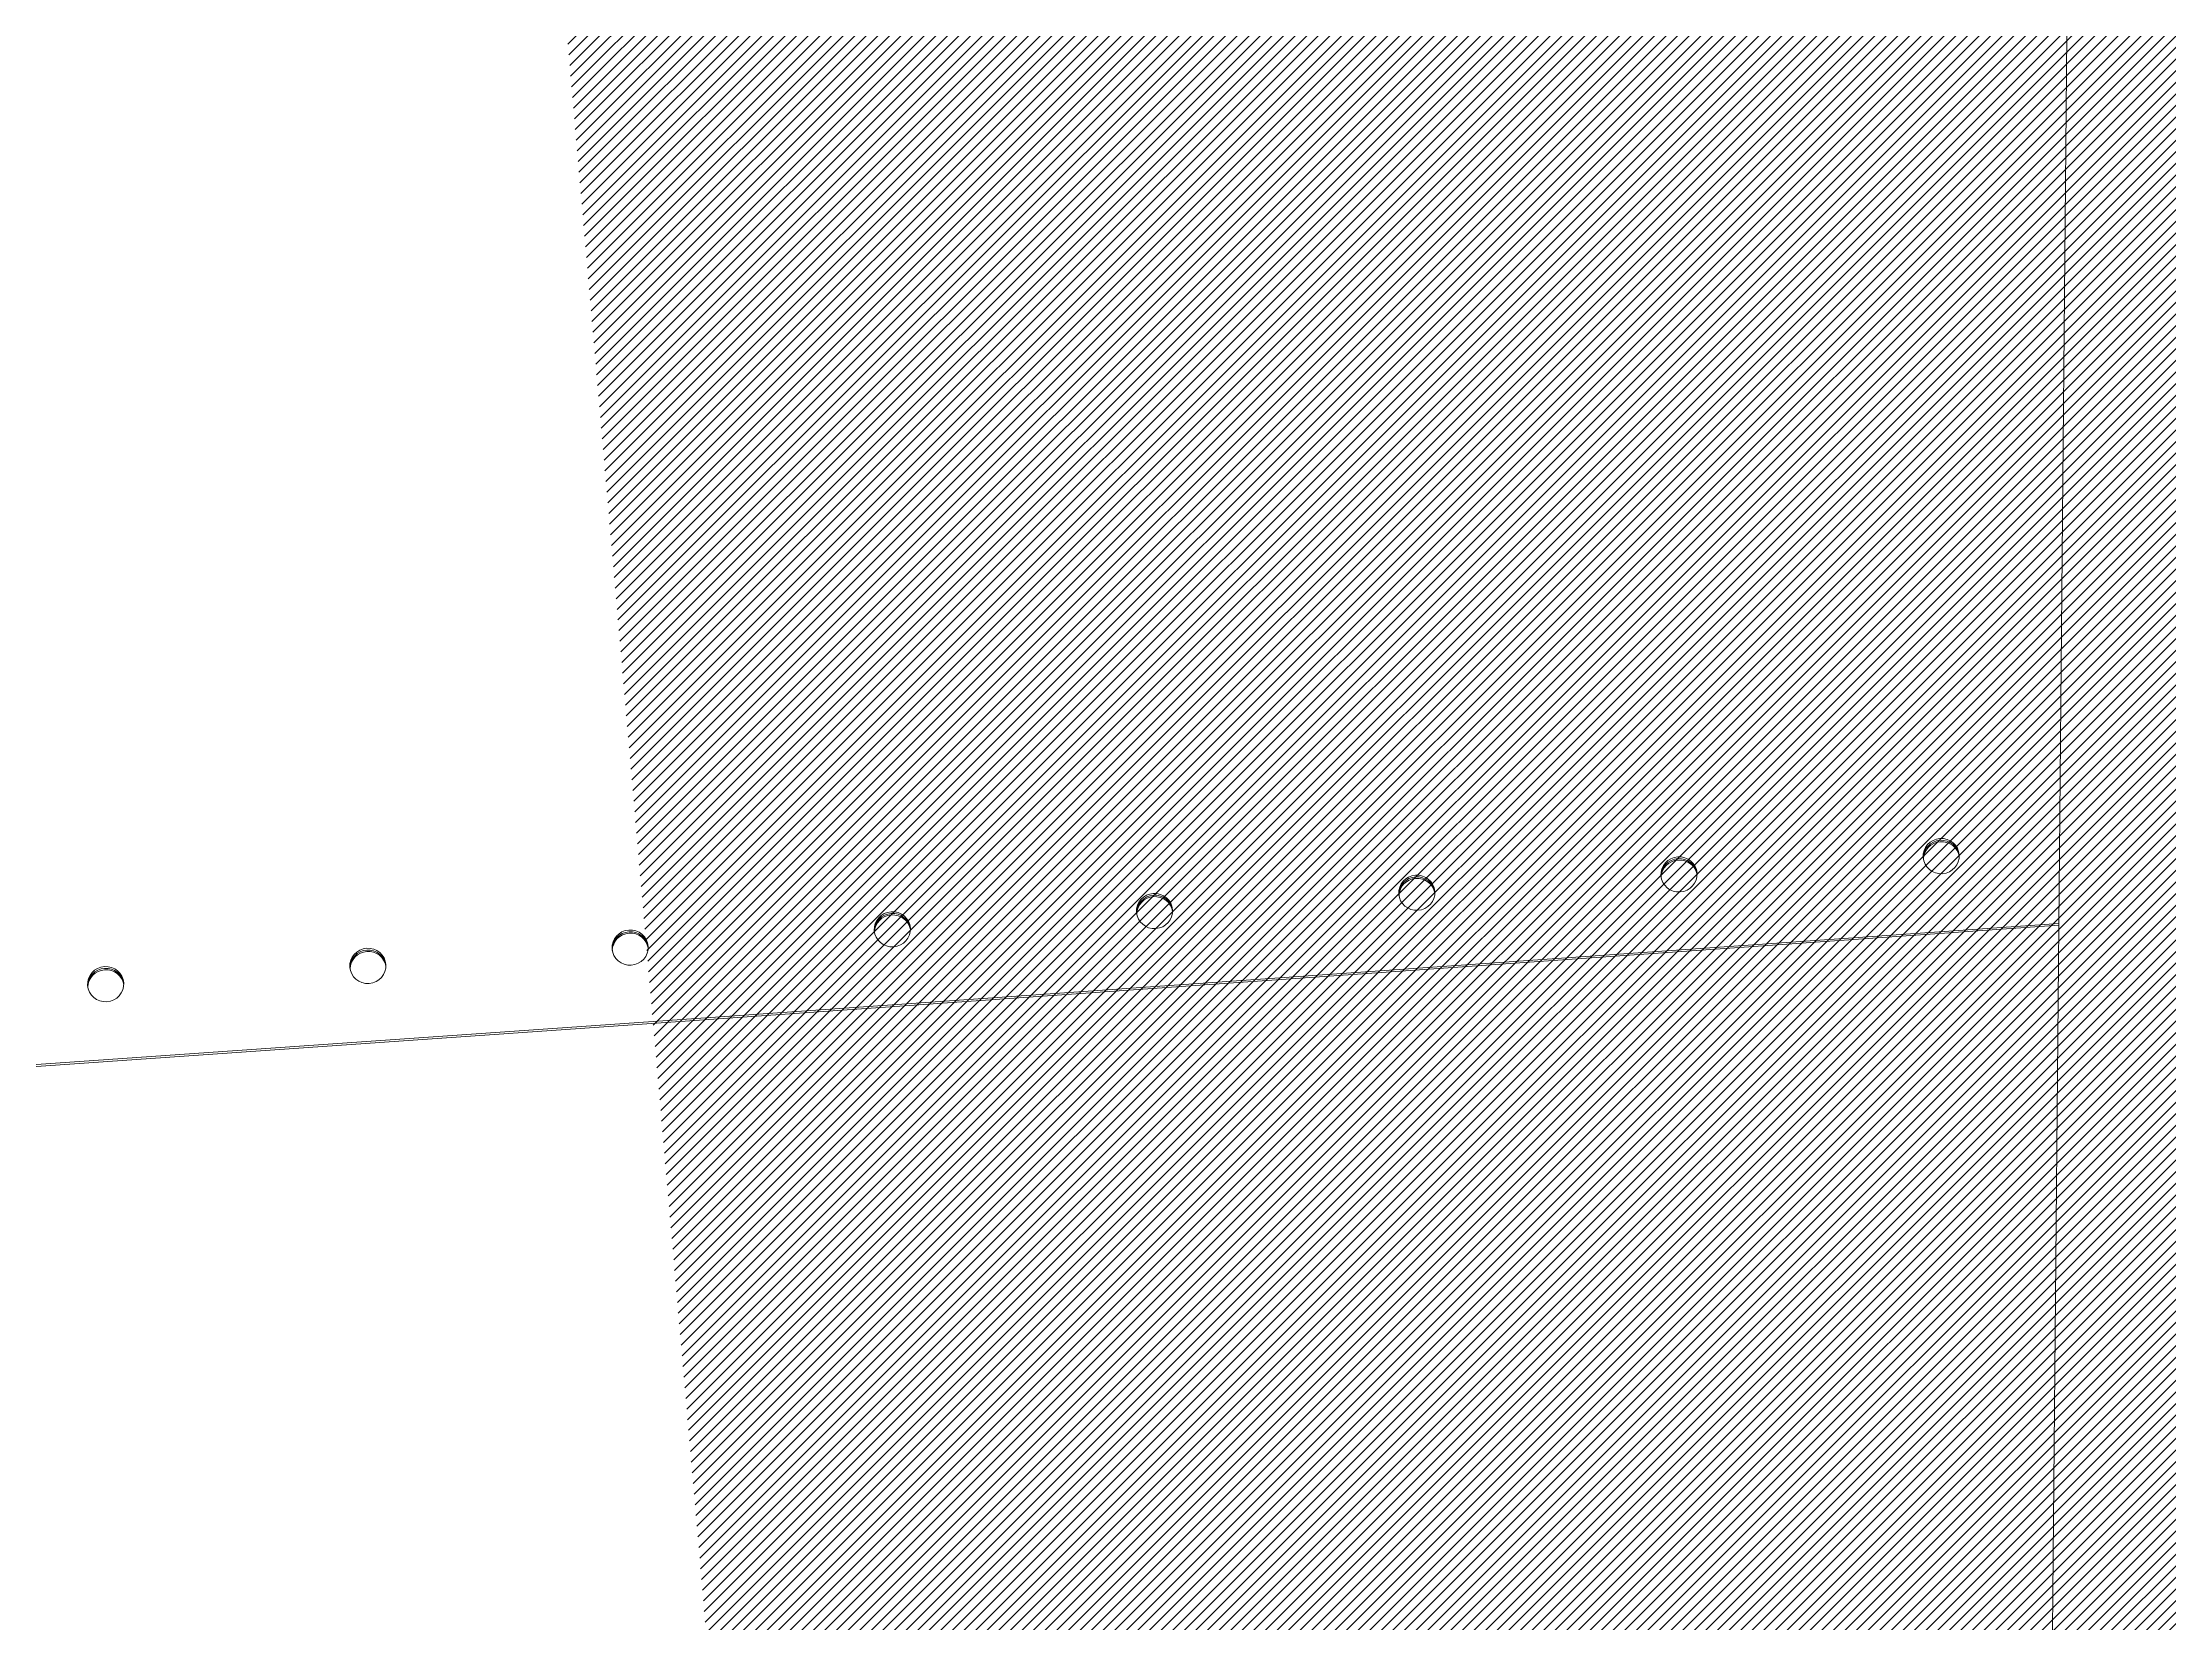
# Model space of a CAD drawing. Header units: millimetres. Extents: x -272986 to 200319, y -34579 to 49604.
# Drawn here: x 6973 to 7797, y 44939 to 45551 of the extents above; entities that cross this region are included whole.
import ezdxf

# ---------------------------------------------------------------- set-up
doc = ezdxf.new("R2010")
doc.units = ezdxf.units.MM
doc.linetypes.add('HIDDEN2', pattern=[4.762499999999999, 3.175, -1.5875])
doc.layers.get('Defpoints').update_dxf_attribs({"color": 9})
for name, color, linetype in [('X 0001 M', 7, 'Continuous'), ('X 1001 M', 8, 'HIDDEN2'), ('X 3001 D', 5, 'Continuous')]:
    doc.layers.add(name, color=color, linetype=linetype)
doc.layers.add('X 5999 H', color=7, linetype='Continuous', true_color=0xffffff)
doc.styles.add('BIT STD. 2.5', font='isocpeur.ttf', dxfattribs={"height": 2.5})
doc.dimstyles.new('BIT STD. 2.5', dxfattribs={"dimtxt": 2.5, "dimasz": 2.5, "dimexe": 1, "dimexo": 0.75, "dimgap": 1, "dimtad": 1, "dimdec": 0, "dimdsep": 46, "dimtxsty": 'BIT STD. 2.5', "dimcen": 0, "dimadec": 0, "dimazin": 0, "dimtfac": 1, "dimtdec": 0, "dimtmove": 0, "dimatfit": 3, "dimfxl": 1, "dimtfill": 1, "dimlwd": -1, "dimlwe": -1, "dimarcsym": 0})

# ---------------------------------------------------------------- blocks, each defined once
blk = doc.blocks.new('*D16')
at = {"layer": 'Defpoints', "color": 0, "transparency": 16777216}
for p in [(15597.00000000011, 48479.14825256646), (7.275957614183426e-12, 38448.14533683307), (15597.00000000011, 38448.14533683307)]:
    blk.add_point(p, dxfattribs=at)
at = {"layer": 'X 3001 D', "color": 0, "transparency": 16777216}
for p, q in [((7.278713069481507e-12, 38493.14533683307), (7.8938533352304e-12, 48539.14825256646)), ((15597.00000000011, 38493.14533683307), (15597.00000000011, 48539.14825256646)), ((150.0000000000079, 48479.14825256646), (15447.00000000011, 48479.14825256646))]:
    blk.add_line(p, q, dxfattribs=at)
for points in [[(150.0000000000079, 48504.14825256646), (150.0000000000079, 48454.14825256646), (7.89017939483296e-12, 48479.14825256646)], [(15447.00000000011, 48504.14825256646), (15447.00000000011, 48454.14825256646), (15597.00000000011, 48479.14825256646)]]:
    blk.add_solid(points, dxfattribs=at)
at = {"layer": 'X 3001 D', "color": 0, "transparency": 16777216, "insert": (7798.500000000058, 48629.14825256646), "char_height": 150, "attachment_point": 5, "style": 'BIT STD. 2.5', "bg_fill": 3, "box_fill_scale": 1.1, "bg_fill_color": 256, "bg_fill_true_color": 13158600, "bg_fill_transparency": 0}
blk.add_mtext('INTERNAL TANK DIAMETER - %%C15597mm (20 PLATES ROUND)', dxfattribs=at)
blk = doc.blocks.new('A$C89218876')
at = {"layer": 'X 1001 M', "linetype": 'Continuous', "lineweight": 0}
for p, q in [((-5896.6249921411, 359.6023988134025), (-7767.041003767859, 506.8073314005637)), ((-6748.377674523294, -475.9003241666815), (-6748.377674523294, 426.6367887093634)), ((-6747.702821360264, 426.5836766135767), (-6747.702821360264, -491.004033960337))]:
    blk.add_line(p, q, dxfattribs=at)
at = {"layer": 'X 1001 M', "linetype": 'Continuous', "lineweight": 0, "extrusion": (0, 0, -1)}
for centre, major_axis, ratio, start_param, end_param in [((-6777.608776466855, 382.9813575171352), (-1.010302952408892e-14, 7), 0.9743700647852351, -3.141592653589799, 3.141592653589787), ((-6777.608776466855, 281.1588052275979), (-1.010302952408892e-14, 7), 0.9743700647852351, -3.141592653589799, 3.141592653589787), ((-6777.608776466855, 179.3362529380606), (-1.010302952408892e-14, 7), 0.9743700647852351, -3.141592653589799, 3.141592653589787), ((-6776.933923315853, 179.3362529219271), (-1.498801083243961e-15, -7.000000000000012), 0.9743700647852342, 0.04949197988871526, 3.092100720289129), ((-6777.608776466855, 77.51370064852335), (-1.010302952408892e-14, 7), 0.9743700647852351, -3.141592653589799, 3.141592653589787), ((-6776.933923315853, 77.51370063238983), (-1.387778780781445e-15, -7.000000000000012), 0.9743700647852342, 0.04949197988871527, 3.092100720288996), ((-6777.608776466855, -24.30885164101392), (-1.010302952408892e-14, 7), 0.9743700647852351, -3.141592653589799, 3.141592653589787), ((-6776.933923315857, -24.3088516571479), (-9.992007221626409e-16, -6.99999999999994), 0.9743700647852341, 0.04949197988884934, 3.092100720289015), ((-6777.608776466855, -126.1314039305516), (-1.010302952408892e-14, 7), 0.9743700647852351, -3.141592653589799, 3.141592653589787), ((-6776.933923315857, -126.1314039466852), (-9.992007221626409e-16, -6.99999999999994), 0.9743700647852341, 0.04949197988884934, 3.092100720289015), ((-6777.608776466855, -227.9539562200889), (-1.010302952408892e-14, 7), 0.9743700647852351, -3.141592653589799, 3.141592653589787), ((-6776.933923315857, -227.9539562362224), (-9.992007221626409e-16, -6.99999999999994), 0.9743700647852341, 0.04949197988884934, 3.092100720289015), ((-6777.608776466855, -329.7765085096262), (-1.010302952408892e-14, 7), 0.9743700647852351, -3.141592653589799, 3.141592653589787), ((-6776.933923315857, -329.7765085257593), (-1.887379141862766e-15, -7.000000000000012), 0.9743700647852342, 0.0494919798887152, 3.092100720289129)]:
    blk.add_ellipse(centre, major_axis=major_axis, ratio=ratio, start_param=start_param, end_param=end_param, dxfattribs=at)
at = {"layer": 'X 1001 M', "linetype": 'Continuous', "lineweight": 0, "extrusion": (0, 0, -0.9999999999999999)}
for centre in [(-6776.933923315853, 382.9813575010016), (-6776.933923315853, 281.1588052114644)]:
    blk.add_ellipse(centre, major_axis=(-2.275957200481571e-15, -6.999999999999983), ratio=0.9743700647852344, start_param=0.04949197988871513, end_param=3.092100720289131, dxfattribs=at)
at = {"layer": 'X 1001 M', "linetype": 'Continuous', "lineweight": 0}
for centre, major_axis, ratio, start_param, end_param in [((-6776.933923303823, 382.9813575171352), (-2.156053113822054e-13, 7.000000000000145), 0.9743700647852346, 0.04949195747760732, 3.092100696111989), ((-6776.371545679995, 382.9813575010016), (-1.110223024625157e-15, 7.000000000000007), 0.9743700647852345, 0.09082301670951283, 3.050769611468635), ((-6776.933923303823, 281.1588052275979), (-1.447730824111204e-13, 7.000000000000135), 0.9743700647852339, 0.04949195747775133, 3.092100696111865), ((-6776.371545679995, 281.1588052114644), (-1.110223024625157e-15, 7.000000000000007), 0.9743700647852345, 0.09082301670951283, 3.050769611468635), ((-6776.933923303823, 179.3362529380602), (-1.878497357665766e-13, 7.000000000000123), 0.9743700647852346, 0.04949195747787857, 3.092100696111993), ((-6776.371545679995, 179.3362529219271), (2.109423746787797e-15, 7.000000000000007), 0.9743700647852344, 0.09082301670951327, 3.05076961146864), ((-6776.933923303823, 77.5137006485229), (-2.650102359780249e-13, 7.00000000000012), 0.9743700647852341, 0.0494919574777338, 3.092100696111983), ((-6776.371545679995, 77.51370063238983), (2.109423746787797e-15, 7.000000000000007), 0.9743700647852344, 0.09082301670951327, 3.05076961146864), ((-6776.933923303823, -24.30885164101437), (-2.670086374223501e-13, 7.000000000000109), 0.9743700647852341, 0.04949195747773358, 3.092100696111982), ((-6776.371545679995, -24.30885165714744), (-6.661338147750938e-16, 7.00000000000001), 0.9743700647852344, 0.0908230167095129, 3.050769611468627), ((-6776.933923303823, -126.1314039305516), (-2.193800696659309e-13, 7.000000000000115), 0.9743700647852344, 0.04949195747760699, 3.092100696111989), ((-6776.371545679995, -126.1314039466847), (-6.661338147750938e-16, 7.00000000000001), 0.9743700647852344, 0.0908230167095129, 3.050769611468627), ((-6776.933923303823, -227.9539562200889), (-2.193800696659309e-13, 7.000000000000115), 0.9743700647852344, 0.04949195747760699, 3.092100696111989), ((-6776.371545679995, -227.953956236222), (-6.661338147750938e-16, 7.00000000000001), 0.9743700647852344, 0.0908230167095129, 3.050769611468627), ((-6776.933923303823, -329.7765085096262), (-1.155187057122475e-13, 7.000000000000115), 0.974370064785234, 0.04949195747802279, 3.092100696111869), ((-6776.371545679995, -329.7765085257593), (-6.661338147750938e-16, 7.00000000000001), 0.9743700647852344, 0.0908230167095129, 3.050769611468627)]:
    blk.add_ellipse(centre, major_axis=major_axis, ratio=ratio, start_param=start_param, end_param=end_param, dxfattribs=at)
blk = doc.blocks.new('*D205')
at = {"layer": 'Defpoints', "color": 0, "transparency": 16777216}
for p in [(7798.499999999998, 48049.62661341931), (8611.574651527451, 30712.25677371097), (8631.539588011578, 30522.30309169563), (8100.295776282734, 29805.84504748697), (7798.500000000001, 29039.70000823382)]:
    blk.add_point(p, dxfattribs=at)
at = {"layer": 'X 3001 D', "color": 0, "transparency": 16777216}
blk.add_line((8636.243368858626, 30477.54960640406), (8708.688717958614, 29788.2781520536), dxfattribs=at)
for start, end in [(276.9938602994936, 277.9877205989854), (270, 276.0000000000017), (268.0122794010163, 269.0061397005082)]:
    blk.add_arc((7798.499999999999, 38448.14533683098), 8647.56815421409, start, end, dxfattribs=at)
for points in [[(8854.282447572888, 29840.08251464025), (8848.624948621666, 29889.76141061849), (8702.417010162553, 29847.94946577569)], [(7648.722465585106, 29826.87718612632), (7648.288817658527, 29776.87906666693), (7798.499999999997, 29800.57718261689)]]:
    blk.add_solid(points, dxfattribs=at)
at = {"layer": 'X 3001 D', "color": 0, "transparency": 16777216, "insert": (8244.013394434154, 29947.24336142157), "char_height": 150, "attachment_point": 5, "rotation": 3.000000000000984, "style": 'BIT STD. 2.5', "bg_fill": 3, "box_fill_scale": 1.1, "bg_fill_color": 256, "bg_fill_true_color": 13158600, "bg_fill_transparency": 0}
blk.add_mtext('6° {\\C7;M02}', dxfattribs=at)
blk = doc.blocks.new('*D206')
at = {"layer": 'Defpoints', "color": 0, "transparency": 16777216}
for p in [(7798.500000000001, 48049.62661341931), (5189.741356783452, 31280.63987178857), (5072.770467766082, 30959.26499547979), (6721.994340848396, 29238.05080994163), (7798.500000000001, 29039.70000823382)]:
    blk.add_point(p, dxfattribs=at)
at = {"layer": 'X 3001 D', "color": 0, "transparency": 16777216}
blk.add_line((5057.379561316429, 30916.97882754442), (4606.496512673599, 29678.18783258325), dxfattribs=at)
blk.add_arc((7798.500000000001, 38448.14533683383), 9272.79384158168, 250.9268469440629, 269.0731530559389, dxfattribs=at)
for points in [[(4760.021737855861, 29660.84740143575), (4776.742165628036, 29707.96881159202), (4627.017721273137, 29734.56938983041)], [(7648.707110906789, 29201.56390409051), (7648.302702045332, 29151.56553958253), (7798.499999999998, 29175.35149525215)]]:
    blk.add_solid(points, dxfattribs=at)
at = {"layer": 'X 3001 D', "color": 0, "transparency": 16777216, "insert": (5284.724489801182, 29662.97768942168), "char_height": 150, "attachment_point": 5, "rotation": 344.03213039432933, "style": 'BIT STD. 2.5', "bg_fill": 3, "box_fill_scale": 1.1, "bg_fill_color": 256, "bg_fill_true_color": 13158600, "bg_fill_transparency": 0}
blk.add_mtext('20° - {\\C7;N05}', dxfattribs=at)
blk = doc.blocks.new('*D209')
at = {"layer": 'Defpoints', "color": 0, "transparency": 16777216}
for p in [(2783.545584809905, 44641.09828430423), (2998.773158548947, 44375.31436548595), (-1159.790471025197, 41186.96958724423), (-1697.652812223374, 38448.14533683308), (18712.73677971439, 38448.14533683306)]:
    blk.add_point(p, dxfattribs=at)
at = {"layer": 'X 3001 D', "color": 0, "transparency": 16777216}
blk.add_line((2755.226167212659, 44676.0698525698), (1865.51247487878, 45774.77476136317), dxfattribs=at)
blk.add_arc((7798.50000000016, 38448.14533683307), 9367.610497768575, 129.917465425105, 179.0825345748958, dxfattribs=at)
for points in [[(1771.571263239102, 45652.11972273444), (1803.347377874265, 45613.51559680607), (1903.271698341772, 45728.14600367576)], [(-1542.910352441482, 38597.94037141315), (-1592.908749890528, 38598.34068694729), (-1569.110497768414, 38448.14533683308)]]:
    blk.add_solid(points, dxfattribs=at)
at = {"layer": 'X 3001 D', "color": 0, "transparency": 16777216, "insert": (1329.892812668753, 45409.30954791416), "char_height": 150, "attachment_point": 5, "rotation": 42.89953277488738, "style": 'BIT STD. 2.5', "bg_fill": 3, "box_fill_scale": 1.1, "bg_fill_color": 256, "bg_fill_true_color": 13158600, "bg_fill_transparency": 0}
blk.add_mtext('51° - {\\C7;N02}', dxfattribs=at)
blk = doc.blocks.new('*D210')
at = {"layer": 'Defpoints', "color": 0, "transparency": 16777216}
for p in [(7798.50000000002, 48049.62661341928), (6198.722932872364, 47520.93193302717), (3813.749999979098, 45349.93479228107), (3909.249999979098, 45184.52394015824), (7798.500000000022, 29039.7000082338)]:
    blk.add_point(p, dxfattribs=at)
at = {"layer": 'X 3001 D', "color": 0, "transparency": 16777216}
blk.add_line((3791.249999979098, 45388.90593545137), (3162.125523107601, 46478.581493678), dxfattribs=at)
blk.add_arc((7798.50000000002, 38448.14533678472), 9212.74895378487, 90.9328878821739, 119.067112117826, dxfattribs=at)
for points in [[(7648.301448326745, 47684.67232823568), (7648.70849295792, 47634.67398511645), (7798.500000000022, 47660.89429056959)], [(3334.958926203788, 46478.80827235458), (3310.312265635246, 46522.31162995855), (3192.125523107603, 46426.61996945093)]]:
    blk.add_solid(points, dxfattribs=at)
at = {"layer": 'X 3001 D', "color": 0, "transparency": 16777216, "insert": (3709.259707258592, 46854.07101922051), "char_height": 150, "attachment_point": 5, "rotation": 25.941584710083006, "style": 'BIT STD. 2.5', "bg_fill": 3, "box_fill_scale": 1.1, "bg_fill_color": 256, "bg_fill_true_color": 13158600, "bg_fill_transparency": 0}
blk.add_mtext('{\\C7;N06} - 30°', dxfattribs=at)
blk = doc.blocks.new('*D469')
at = {"layer": 'Defpoints', "color": 0, "transparency": 16777216}
for p in [(7798.500000000008, 48049.62661341931), (7598.524944434046, 47039.88908940976), (7237.065021070416, 46477.03959534923), (7271.943257942479, 45978.25757021931), (7798.500000000007, 29039.70000823381)]:
    blk.add_point(p, dxfattribs=at)
at = {"layer": 'X 3001 D', "color": 0, "transparency": 16777216}
blk.add_line((7233.925979751931, 46521.92997761092), (7194.822546317979, 47081.13512864141), dxfattribs=at)
for start, end in [(90, 93.9999999999999), (87.99990566791928, 88.99995283395965), (95.00004716604028, 96.00009433208064)]:
    blk.add_arc((7798.500000000008, 38448.14533683281), 8594.070673016005, start, end, dxfattribs=at)
for points in [[(7948.276114243741, 47015.9079197994), (7948.712461597945, 47065.906015773), (7798.500000000009, 47042.21600984881)], [(7047.50885187524, 47034.43529225274), (7051.431827178259, 46984.58942718079), (7199.007934742625, 47021.28128562582)]]:
    blk.add_solid(points, dxfattribs=at)
at = {"layer": 'X 3001 D', "color": 0, "transparency": 16777216, "insert": (7493.859826831194, 47171.89849584641), "char_height": 150, "attachment_point": 5, "rotation": 1.9999999999999905, "style": 'BIT STD. 2.5', "bg_fill": 3, "box_fill_scale": 1.1, "bg_fill_color": 256, "bg_fill_true_color": 13158600, "bg_fill_transparency": 0}
blk.add_mtext('4.00°', dxfattribs=at)

msp = doc.modelspace()

# ---------------------------------------------------------------- hatches: boundary and pattern name
at = {"layer": 'X 5999 H'}
h = msp.add_hatch(dxfattribs=at)
h.set_pattern_fill('ANSI31', color=9)
h.set_pattern_definition([(45, (25000, 0), (-2.245064030267288, 2.245064030267288), [])])
edge = h.paths.add_edge_path()
edge.add_arc((7798.495709340539, 38448.14022343156), 7825.604719989263, 2.5931019493610847, 94.99996544218982, ccw=False)
edge.add_line((15616.08719766553, 38802.19185128674), (15658.44324566444, 38804.11004727978))
edge.add_arc((7798.49570953186, 38448.14022323), 7825.604719789878, 274.9544870486653, 357.3991416812109)
edge.add_line((15616.03919657416, 38093.03029855866), (15658.3937445236, 38091.10627736974))
edge.add_arc((7798.497359975252, 38448.13677386827), 7868.001140776875, 274.9544772441851, 357.39916567125465, ccw=False)
edge.add_arc((7798.49533508634, 38448.14003367921), 7868.004563266586, 2.593102689917272, 274.9516218145841)
edge.add_arc((7798.495709750798, 38448.14022345812), 7825.604719998234, 2.599526489034937, 274.95161897712)

# ---------------------------------------------------------------- linework, layer by layer
at = {"layer": 'X 0001 M', "linetype": 'Continuous'}
for centre, radius, start, end in [((7798.49533508634, 38448.14003367921), 7868.004563266586, 2.593102689917272, 274.9516218145841), ((7798.495709750798, 38448.14022345812), 7825.604719998234, 2.599526489034937, 274.95161897712)]:
    msp.add_arc(centre, radius, start, end, dxfattribs=at)

# ---------------------------------------------------------------- block references
at = {"layer": 'X 1001 M', "rotation": 273.9910714243701}
msp.add_blockref('A$C89218876', (7798.500000130947, 38448.14533676262), dxfattribs=at)

# ---------------------------------------------------------------- next in the draw order: dimensions: what is measured, and where the dimension line sits
at = {"layer": 'X 3001 D'}
dim = msp.add_linear_dim(base=(15597.00000000011, 48479.14825256646), p1=(7.275957614183426e-12, 38448.14533683307), p2=(15597.00000000011, 38448.14533683307), text='INTERNAL TANK DIAMETER - %%C<>mm (20 PLATES ROUND)', dimstyle='BIT STD. 2.5', dxfattribs=at)
dim.commit()
dim.dimension.update_dxf_attribs({"geometry": '*D16', "text_midpoint": (7798.500000000058, 48629.14825256646)})

# ---------------------------------------------------------------- next in the draw order: linework, layer by layer
msp.add_lwpolyline([(7116.454019553887, 46243.96656621981, -0.4265715426942842), (15616.08719766553, 38802.19185128674), (15658.44324566444, 38804.11004727978)], format="xyb")
msp.add_circle((7798.500000000007, 38448.14533683308), 7798.5)

# ---------------------------------------------------------------- next in the draw order: dimensions: what is measured, and where the dimension line sits
dim = msp.add_angular_dim_2l(base=(8100.295776282734, 29805.84504748697), line1=((8611.574651527451, 30712.25677371097), (8631.53958801158, 30522.30309169563)), line2=((7798.5, 48049.62661341931), (7798.5, 29039.70000823382)), text='<> {\\C7;M02}', dimstyle='BIT STD. 2.5', override={"dimscale": 0}, dxfattribs=at)
dim.commit()
dim.dimension.update_dxf_attribs({"geometry": '*D205', "text_midpoint": (8244.013394434152, 29947.24336142157)})

# ---------------------------------------------------------------- next in the draw order: dimensions: what is measured, and where the dimension line sits
dim = msp.add_angular_dim_2l(base=(6721.994340848396, 29238.05080994163), line1=((5189.741356783453, 31280.63987178857), (5072.770467766083, 30959.26499547979)), line2=((7798.500000000002, 48049.62661341931), (7798.500000000002, 29039.70000823382)), text='<> - {\\C7;N05}', dimstyle='BIT STD. 2.5', override={"dimscale": 0, "dimjust": 2}, dxfattribs=at)
dim.commit()
dim.dimension.update_dxf_attribs({"geometry": '*D206', "text_midpoint": (5284.724489801181, 29662.97768942168)})

# ---------------------------------------------------------------- next in the draw order: dimensions: what is measured, and where the dimension line sits
dim = msp.add_angular_dim_2l(base=(-1159.790471025197, 41186.96958724423), line1=((2998.773158548949, 44375.31436548595), (2783.545584809905, 44641.09828430424)), line2=((18712.73677971439, 38448.14533683307), (-1697.652812223375, 38448.14533683308)), text='<> - {\\C7;N02}', dimstyle='BIT STD. 2.5', override={"dimscale": 0, "dimjust": 2}, dxfattribs=at)
dim.commit()
dim.dimension.update_dxf_attribs({"geometry": '*D209', "text_midpoint": (1329.89281266875, 45409.30954791416)})

# ---------------------------------------------------------------- next in the draw order: dimensions: what is measured, and where the dimension line sits
dim = msp.add_angular_dim_2l(base=(6198.722932872364, 47520.93193302717), line1=((3909.249999979097, 45184.52394015824), (3813.749999979098, 45349.93479228107)), line2=((7798.50000000002, 48049.62661341929), (7798.50000000002, 29039.7000082338)), text='{\\C7;N06} - <>', dimstyle='BIT STD. 2.5', override={"dimscale": 0, "dimjust": 1}, dxfattribs=at)
dim.commit()
dim.dimension.update_dxf_attribs({"geometry": '*D210', "text_midpoint": (3709.25970725859, 46854.07101922051)})

# ---------------------------------------------------------------- next in the draw order: dimensions: what is measured, and where the dimension line sits
at = {"layer": 'X 3001 D', "color": 150}
dim = msp.add_angular_dim_2l(base=(7598.524944434046, 47039.88908940976), line1=((7271.943257942478, 45978.25757021931), (7237.065021070416, 46477.03959534923)), line2=((7798.500000000007, 48049.6266134193), (7798.500000000007, 29039.70000823381)), dimstyle='BIT STD. 2.5', override={"dimadec": 2}, dxfattribs=at)
dim.commit()
dim.dimension.update_dxf_attribs({"geometry": '*D469', "text_midpoint": (7493.859826831194, 47171.89849584641)})

doc.saveas('drawing.dxf')
